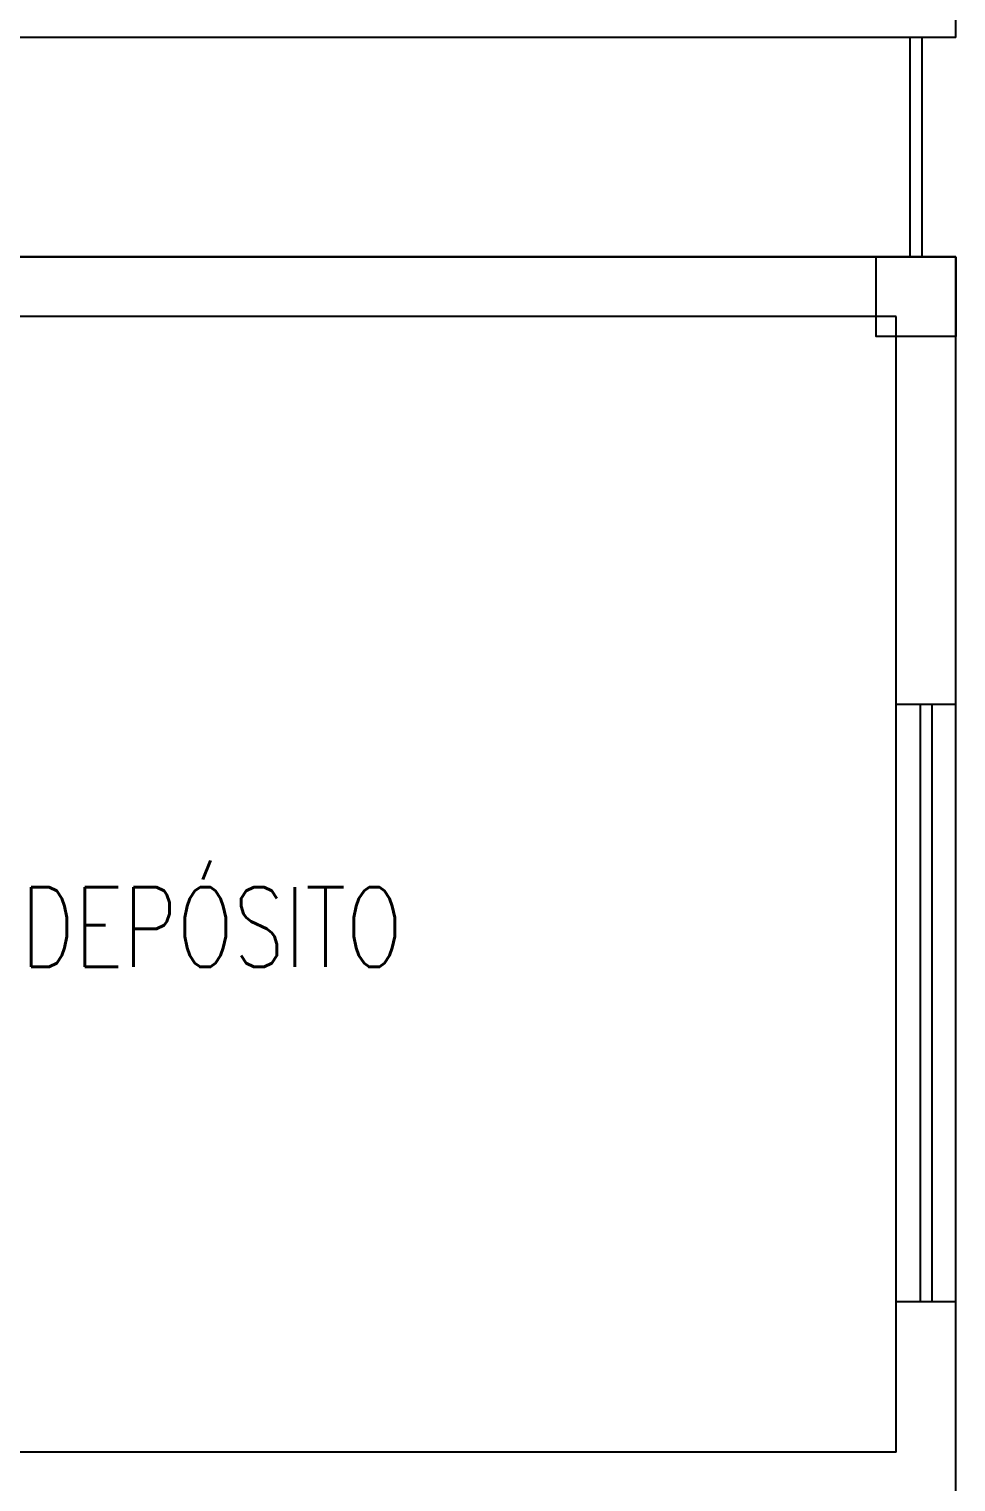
# Model space of a CAD drawing. Header units: inches. Extents: x 542787 to 543192, y 9574025 to 9574373.
# Drawn here: x 543189.391 to 543191.718, y 9574111.155 to 9574114.801 of the extents above; entities that cross this region are included whole.
import ezdxf
from ezdxf.enums import TextEntityAlignment as Align

# ---------------------------------------------------------------- set-up
doc = ezdxf.new("R2010")
doc.units = ezdxf.units.IN
doc.header["$MEASUREMENT"] = 0
doc.layers.add('I-ARQ', color=8, linetype='Continuous')
doc.layers.add('I-NORMO_INST', color=4, linetype='Continuous')
doc.styles.add('ROMANS', font='romans.shx', dxfattribs={"height": 0.025})

msp = doc.modelspace()

# ---------------------------------------------------------------- linework, layer by layer
at = {"layer": 'I-ARQ'}
for p, q in [((543191.7177, 9574114.7798), (543191.7177, 9574114.8298)), ((543191.7177, 9574114.7798), (543191.7177, 9574114.8298)), ((543191.7177, 9574114.7798), (543172.5677, 9574114.7798)), ((543191.6027, 9574114.2298), (543191.6027, 9574114.7798)), ((543191.6327, 9574114.2298), (543191.6327, 9574114.7798)), ((543172.5677, 9574114.2298), (543191.7177, 9574114.2298)), ((543191.7177, 9574114.2298), (543172.5677, 9574114.2298)), ((543191.7177, 9574113.1073), (543191.7177, 9574114.2298)), ((543191.5677, 9574114.0798), (543188.4177, 9574114.0798)), ((543191.5677, 9574113.1073), (543191.5677, 9574114.0798)), ((543191.5677, 9574111.6073), (543191.5677, 9574113.1073)), ((543191.5677, 9574113.1073), (543191.7177, 9574113.1073)), ((543191.6277, 9574113.1073), (543191.6277, 9574111.6073)), ((543191.6577, 9574111.6073), (543191.6577, 9574113.1073)), ((543191.7177, 9574111.6073), (543191.7177, 9574113.1073)), ((543191.5677, 9574111.6073), (543191.7177, 9574111.6073)), ((543191.5677, 9574111.2298), (543191.5677, 9574111.6073)), ((543191.7177, 9574110.3073), (543191.7177, 9574111.6073)), ((543191.5677, 9574111.2298), (543188.4177, 9574111.2298))]:
    msp.add_line(p, q, dxfattribs=at)
msp.add_lwpolyline([(543191.7177, 9574114.2298), (543191.7177, 9574114.0298), (543191.5177, 9574114.0298), (543191.5177, 9574114.2298)], close=True, dxfattribs=at)

# ---------------------------------------------------------------- texts
at = {"layer": 'I-NORMO_INST', "style": 'ROMANS', "width": 0.75}
msp.add_text('DEPÓSITO', height=0.2, dxfattribs=at).set_placement((543189.8492, 9574112.5475), align=Align.MIDDLE_CENTER)

doc.saveas('drawing.dxf')
